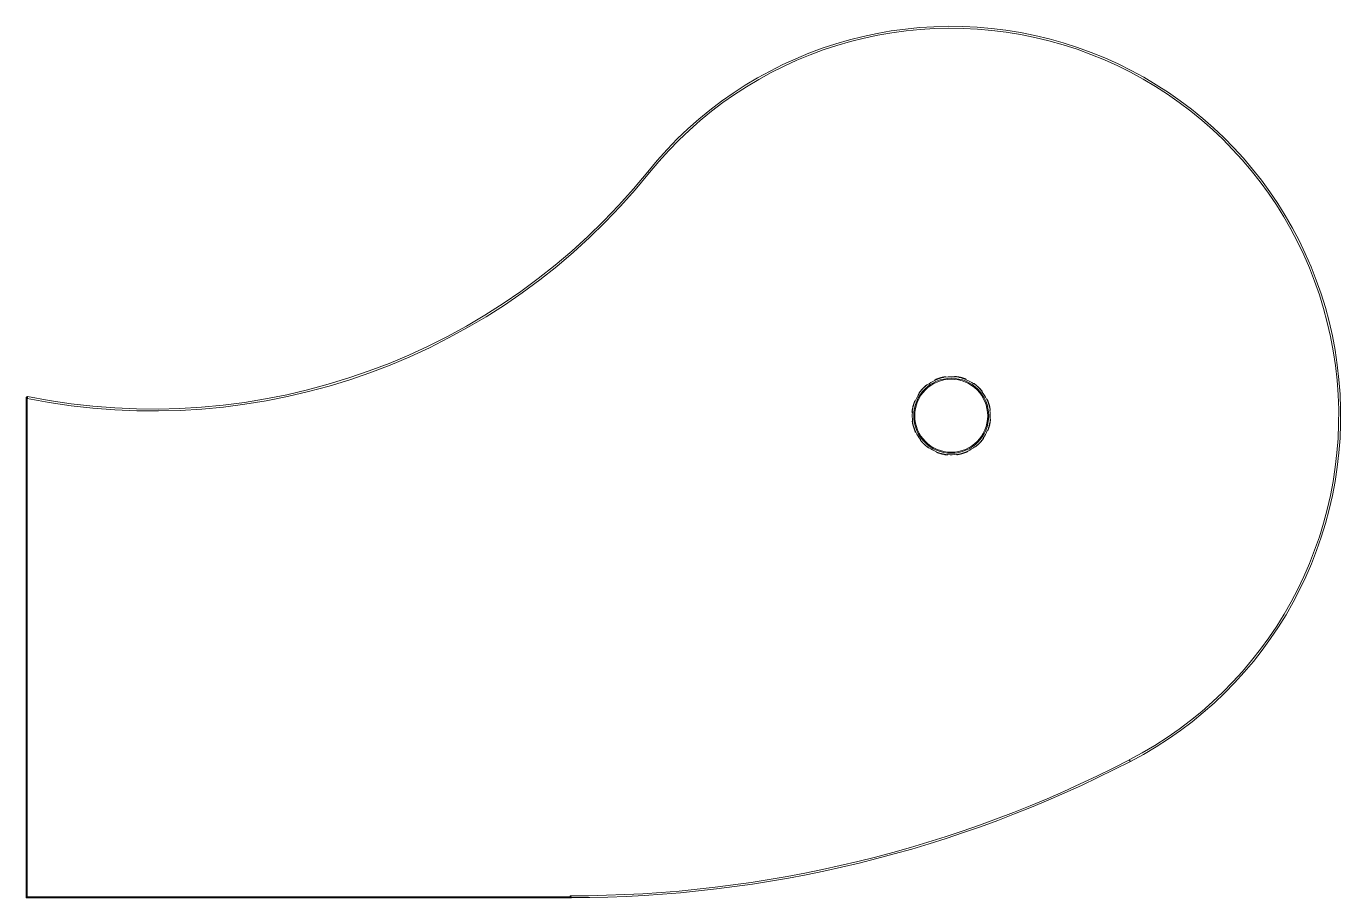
# Paper-space layout '_Dessous' of a CAD drawing. Header units: millimetres. Extents: x -713 to 637, y -447 to 448.
import ezdxf

# ---------------------------------------------------------------- set-up
doc = ezdxf.new("R2010")
doc.units = ezdxf.units.MM

psp = doc.layouts.new('_Dessous')

# ---------------------------------------------------------------- linework, layer by layer
at = {"color": 7, "linetype": 'Continuous', "lineweight": 15}
for p, q in [((-74.7, 298.5), (-72.9, 297.6)), ((-712, 65.5), (-713, 65.5)), ((-713, -447.3), (-713, 65.5)), ((-712, -447.3), (-712, 65.5)), ((421.2, -307.3), (419.9, -305.7)), ((-154.2, -446.3), (-154.4, -445.3)), ((-713, -446.3), (-154.2, -446.3)), ((-713, -447.3), (-153, -447.3)), ((-153, -447.3), (-154.2, -446.3)), ((-153.1, -447), (-153, -447.3))]:
    psp.add_line(p, q, dxfattribs=at)
for radius in [38.5, 37.5]:
    psp.add_circle((237, 47.8), radius, dxfattribs=at)
for centre, radius, start, end in [((237, 47.8), 400, 297.4059, 141.2021), ((237, 47.8), 398, 297.3487, 141.145), ((-583.4, 707.4), 654.7, 258.6696, 321.2369), ((-583.4, 707.4), 652.7, 258.6527, 321.2021), ((237, 47.8), 40, 115.1123, 127.8584), ((237, 47.8), 40, 85.1123, 97.8584), ((237, 47.8), 40, 55.1123, 67.8584), ((-712, 66.5), 1, 78.6527, 180), ((237, 47.8), 40, 145.1123, 157.8584), ((237, 47.8), 40, 25.1123, 37.8584), ((237, 47.8), 40, 175.1123, 187.8584), ((237, 47.8), 40, 355.1123, 7.8584), ((237, 47.8), 40, 205.1123, 217.8584), ((237, 47.8), 40, 325.1123, 337.8584), ((237, 47.8), 40, 235.1123, 247.8584), ((237, 47.8), 40, 295.1123, 307.8584), ((237, 47.8), 40, 265.1123, 277.8584), ((-153, 800.2), 1245.5, 269.9348, 297.3876), ((-153, 800.2), 1247.4, 270, 297.4059), ((-712, -446.3), 1, 180, 270)]:
    psp.add_arc(centre, radius, start, end, dxfattribs=at)
for points, knots in [([(221.1, 84.5), (221, 84.6), (220.9, 84.7), (220.7, 84.8), (220.7, 84.8), (220.5, 84.8), (220.4, 84.8), (220.3, 84.8), (220.2, 84.7), (220.1, 84.6), (220.1, 84.5), (220, 84.3), (220, 84.2), (220.1, 84.1)], [0, 0, 0, 0, 0.25, 0.25, 0.375, 0.375, 0.5, 0.5, 0.625, 0.625, 0.75, 0.75, 1, 1, 1, 1]), ([(222.1, 84.9), (222, 85.1), (221.9, 85.2), (221.8, 85.2), (221.7, 85.3), (221.5, 85.3), (221.4, 85.3), (221.3, 85.2), (221.2, 85.1), (221.1, 85), (221.1, 85), (221, 84.8), (221, 84.6), (221.1, 84.5)], [0, 0, 0, 0, 0.25, 0.25, 0.375, 0.375, 0.5, 0.5, 0.625, 0.625, 0.75, 0.75, 1, 1, 1, 1]), ([(223.1, 85.3), (223.1, 85.5), (223, 85.6), (222.8, 85.7), (222.7, 85.7), (222.6, 85.7), (222.5, 85.7), (222.3, 85.6), (222.2, 85.6), (222.1, 85.5), (222.1, 85.4), (222, 85.2), (222, 85.1), (222.1, 84.9)], [0, 0, 0, 0, 0.25, 0.25, 0.375, 0.375, 0.5, 0.5, 0.625, 0.625, 0.75, 0.75, 1, 1, 1, 1]), ([(224.1, 85.7), (224.1, 85.8), (224, 85.9), (223.8, 86), (223.8, 86.1), (223.6, 86.1), (223.5, 86.1), (223.4, 86), (223.3, 86), (223.2, 85.8), (223.1, 85.8), (223.1, 85.6), (223.1, 85.5), (223.1, 85.3)], [0, 0, 0, 0, 0.25, 0.25, 0.375, 0.375, 0.5, 0.5, 0.625, 0.625, 0.75, 0.75, 1, 1, 1, 1]), ([(225.2, 86), (225.1, 86.2), (225.1, 86.3), (224.9, 86.4), (224.8, 86.4), (224.6, 86.4), (224.6, 86.4), (224.4, 86.4), (224.3, 86.3), (224.2, 86.2), (224.2, 86.2), (224.1, 86), (224.1, 85.8), (224.1, 85.7)], [0, 0, 0, 0, 0.25, 0.25, 0.375, 0.375, 0.5, 0.5, 0.625, 0.625, 0.75, 0.75, 1, 1, 1, 1]), ([(226.2, 86.3), (226.2, 86.5), (226.1, 86.6), (225.9, 86.7), (225.9, 86.7), (225.7, 86.7), (225.6, 86.7), (225.5, 86.7), (225.4, 86.7), (225.3, 86.6), (225.2, 86.5), (225.1, 86.3), (225.1, 86.2), (225.2, 86)], [0, 0, 0, 0, 0.25, 0.25, 0.375, 0.375, 0.5, 0.5, 0.625, 0.625, 0.75, 0.75, 1, 1, 1, 1]), ([(227.3, 86.6), (227.2, 86.8), (227.2, 86.9), (227, 87), (226.9, 87), (226.8, 87), (226.7, 87), (226.5, 87), (226.5, 87), (226.3, 86.9), (226.3, 86.8), (226.2, 86.6), (226.2, 86.5), (226.2, 86.3)], [0, 0, 0, 0, 0.25, 0.25, 0.375, 0.375, 0.5, 0.5, 0.625, 0.625, 0.75, 0.75, 1, 1, 1, 1]), ([(228.3, 86.9), (228.3, 87), (228.2, 87.1), (228.1, 87.2), (228, 87.3), (227.9, 87.3), (227.8, 87.3), (227.6, 87.3), (227.5, 87.2), (227.4, 87.1), (227.4, 87.1), (227.3, 86.9), (227.3, 86.8), (227.3, 86.6)], [0, 0, 0, 0, 0.25, 0.25, 0.375, 0.375, 0.5, 0.5, 0.625, 0.625, 0.75, 0.75, 1, 1, 1, 1]), ([(229.4, 87.1), (229.4, 87.2), (229.3, 87.3), (229.2, 87.5), (229.1, 87.5), (228.9, 87.5), (228.9, 87.6), (228.7, 87.5), (228.6, 87.5), (228.5, 87.4), (228.4, 87.3), (228.3, 87.1), (228.3, 87), (228.3, 86.9)], [0, 0, 0, 0, 0.25, 0.25, 0.375, 0.375, 0.5, 0.5, 0.625, 0.625, 0.75, 0.75, 1, 1, 1, 1]), ([(230.5, 87.3), (230.5, 87.4), (230.4, 87.5), (230.2, 87.7), (230.2, 87.7), (230, 87.8), (229.9, 87.8), (229.8, 87.7), (229.7, 87.7), (229.6, 87.6), (229.5, 87.5), (229.4, 87.4), (229.4, 87.2), (229.4, 87.1)], [0, 0, 0, 0, 0.25, 0.25, 0.375, 0.375, 0.5, 0.5, 0.625, 0.625, 0.75, 0.75, 1, 1, 1, 1]), ([(231.6, 87.5), (231.6, 87.6), (231.5, 87.7), (231.3, 87.8), (231.3, 87.9), (231.1, 87.9), (231, 87.9), (230.9, 87.9), (230.8, 87.9), (230.7, 87.8), (230.6, 87.7), (230.5, 87.6), (230.5, 87.4), (230.5, 87.3)], [0, 0, 0, 0, 0.25, 0.25, 0.375, 0.375, 0.5, 0.5, 0.625, 0.625, 0.75, 0.75, 1, 1, 1, 1]), ([(241.5, 87.6), (241.6, 87.7), (241.5, 87.8), (241.4, 88), (241.4, 88.1), (241.2, 88.2), (241.1, 88.2), (241, 88.2), (240.9, 88.2), (240.7, 88.1), (240.7, 88.1), (240.5, 87.9), (240.5, 87.8), (240.5, 87.7)], [0, 0, 0, 0, 0.25, 0.25, 0.375, 0.375, 0.5, 0.5, 0.625, 0.625, 0.75, 0.75, 1, 1, 1, 1]), ([(242.6, 87.4), (242.6, 87.6), (242.6, 87.7), (242.5, 87.9), (242.5, 87.9), (242.3, 88), (242.2, 88.1), (242.1, 88.1), (242, 88.1), (241.8, 88), (241.8, 88), (241.6, 87.8), (241.6, 87.7), (241.5, 87.6)], [0, 0, 0, 0, 0.25, 0.25, 0.375, 0.375, 0.5, 0.5, 0.625, 0.625, 0.75, 0.75, 1, 1, 1, 1]), ([(243.7, 87.3), (243.7, 87.4), (243.7, 87.5), (243.6, 87.7), (243.5, 87.8), (243.4, 87.9), (243.3, 87.9), (243.2, 87.9), (243.1, 87.9), (242.9, 87.9), (242.9, 87.8), (242.7, 87.7), (242.7, 87.6), (242.6, 87.4)], [0, 0, 0, 0, 0.25, 0.25, 0.375, 0.375, 0.5, 0.5, 0.625, 0.625, 0.75, 0.75, 1, 1, 1, 1]), ([(244.8, 87.1), (244.8, 87.2), (244.8, 87.3), (244.7, 87.5), (244.6, 87.6), (244.5, 87.7), (244.4, 87.7), (244.3, 87.7), (244.2, 87.7), (244, 87.7), (244, 87.7), (243.8, 87.5), (243.7, 87.4), (243.7, 87.3)], [0, 0, 0, 0, 0.25, 0.25, 0.375, 0.375, 0.5, 0.5, 0.625, 0.625, 0.75, 0.75, 1, 1, 1, 1]), ([(245.9, 86.9), (245.9, 87), (245.9, 87.1), (245.8, 87.3), (245.7, 87.4), (245.6, 87.5), (245.5, 87.5), (245.4, 87.5), (245.3, 87.5), (245.1, 87.5), (245.1, 87.5), (244.9, 87.3), (244.8, 87.2), (244.8, 87.1)], [0, 0, 0, 0, 0.25, 0.25, 0.375, 0.375, 0.5, 0.5, 0.625, 0.625, 0.75, 0.75, 1, 1, 1, 1]), ([(246.9, 86.6), (247, 86.7), (246.9, 86.9), (246.8, 87), (246.8, 87.1), (246.7, 87.2), (246.6, 87.2), (246.4, 87.3), (246.4, 87.3), (246.2, 87.3), (246.1, 87.2), (246, 87.1), (245.9, 87), (245.9, 86.9)], [0, 0, 0, 0, 0.25, 0.25, 0.375, 0.375, 0.5, 0.5, 0.625, 0.625, 0.75, 0.75, 1, 1, 1, 1]), ([(248, 86.3), (248, 86.4), (248, 86.6), (247.9, 86.8), (247.9, 86.8), (247.8, 86.9), (247.7, 87), (247.5, 87), (247.4, 87), (247.3, 87), (247.2, 87), (247, 86.8), (247, 86.7), (246.9, 86.6)], [0, 0, 0, 0, 0.25, 0.25, 0.375, 0.375, 0.5, 0.5, 0.625, 0.625, 0.75, 0.75, 1, 1, 1, 1]), ([(249, 86), (249.1, 86.1), (249.1, 86.3), (249, 86.5), (248.9, 86.5), (248.8, 86.6), (248.7, 86.7), (248.6, 86.7), (248.5, 86.7), (248.3, 86.7), (248.3, 86.7), (248.1, 86.6), (248, 86.4), (248, 86.3)], [0, 0, 0, 0, 0.25, 0.25, 0.375, 0.375, 0.5, 0.5, 0.625, 0.625, 0.75, 0.75, 1, 1, 1, 1]), ([(250.1, 85.7), (250.1, 85.8), (250.1, 85.9), (250, 86.1), (250, 86.2), (249.9, 86.3), (249.8, 86.3), (249.6, 86.4), (249.6, 86.4), (249.4, 86.4), (249.3, 86.3), (249.2, 86.2), (249.1, 86.1), (249, 86)], [0, 0, 0, 0, 0.25, 0.25, 0.375, 0.375, 0.5, 0.5, 0.625, 0.625, 0.75, 0.75, 1, 1, 1, 1]), ([(251.1, 85.3), (251.1, 85.4), (251.2, 85.5), (251.1, 85.7), (251, 85.8), (250.9, 85.9), (250.9, 86), (250.7, 86), (250.6, 86), (250.5, 86), (250.4, 86), (250.2, 85.9), (250.1, 85.8), (250.1, 85.7)], [0, 0, 0, 0, 0.25, 0.25, 0.375, 0.375, 0.5, 0.5, 0.625, 0.625, 0.75, 0.75, 1, 1, 1, 1]), ([(252.1, 84.9), (252.2, 85), (252.2, 85.1), (252.1, 85.3), (252.1, 85.4), (252, 85.5), (251.9, 85.6), (251.7, 85.6), (251.7, 85.6), (251.5, 85.6), (251.4, 85.6), (251.2, 85.5), (251.2, 85.4), (251.1, 85.3)], [0, 0, 0, 0, 0.25, 0.25, 0.375, 0.375, 0.5, 0.5, 0.625, 0.625, 0.75, 0.75, 1, 1, 1, 1]), ([(204.9, 71.6), (204.8, 71.7), (204.6, 71.7), (204.4, 71.7), (204.4, 71.7), (204.2, 71.6), (204.2, 71.6), (204.1, 71.4), (204, 71.3), (204, 71.2), (204, 71.1), (204.1, 70.9), (204.1, 70.8), (204.2, 70.7)], [0, 0, 0, 0, 0.25, 0.25, 0.375, 0.375, 0.5, 0.5, 0.625, 0.625, 0.75, 0.75, 1, 1, 1, 1]), ([(205.5, 72.5), (205.4, 72.6), (205.3, 72.6), (205.1, 72.6), (205, 72.6), (204.9, 72.5), (204.8, 72.4), (204.7, 72.3), (204.7, 72.2), (204.7, 72.1), (204.7, 72), (204.7, 71.8), (204.8, 71.7), (204.9, 71.6)], [0, 0, 0, 0, 0.25, 0.25, 0.375, 0.375, 0.5, 0.5, 0.625, 0.625, 0.75, 0.75, 1, 1, 1, 1]), ([(206.2, 73.3), (206.1, 73.4), (206, 73.5), (205.8, 73.5), (205.7, 73.4), (205.6, 73.4), (205.5, 73.3), (205.4, 73.2), (205.4, 73.1), (205.3, 73), (205.3, 72.9), (205.4, 72.7), (205.4, 72.6), (205.5, 72.5)], [0, 0, 0, 0, 0.25, 0.25, 0.375, 0.375, 0.5, 0.5, 0.625, 0.625, 0.75, 0.75, 1, 1, 1, 1]), ([(206.9, 74.2), (206.8, 74.3), (206.7, 74.3), (206.5, 74.3), (206.4, 74.3), (206.3, 74.2), (206.2, 74.2), (206.1, 74), (206.1, 74), (206, 73.8), (206, 73.7), (206.1, 73.5), (206.1, 73.4), (206.2, 73.3)], [0, 0, 0, 0, 0.25, 0.25, 0.375, 0.375, 0.5, 0.5, 0.625, 0.625, 0.75, 0.75, 1, 1, 1, 1]), ([(207.7, 75), (207.6, 75.1), (207.4, 75.1), (207.2, 75.1), (207.2, 75.1), (207, 75.1), (206.9, 75), (206.8, 74.9), (206.8, 74.8), (206.8, 74.7), (206.7, 74.6), (206.8, 74.4), (206.8, 74.3), (206.9, 74.2)], [0, 0, 0, 0, 0.25, 0.25, 0.375, 0.375, 0.5, 0.5, 0.625, 0.625, 0.75, 0.75, 1, 1, 1, 1]), ([(208.4, 75.8), (208.3, 75.9), (208.2, 75.9), (208, 75.9), (207.9, 75.9), (207.8, 75.9), (207.7, 75.8), (207.6, 75.7), (207.5, 75.6), (207.5, 75.5), (207.5, 75.4), (207.5, 75.2), (207.6, 75.1), (207.7, 75)], [0, 0, 0, 0, 0.25, 0.25, 0.375, 0.375, 0.5, 0.5, 0.625, 0.625, 0.75, 0.75, 1, 1, 1, 1]), ([(209.2, 76.6), (209.1, 76.6), (209, 76.7), (208.8, 76.7), (208.7, 76.7), (208.6, 76.7), (208.5, 76.6), (208.4, 76.5), (208.3, 76.4), (208.3, 76.3), (208.3, 76.2), (208.3, 76), (208.3, 75.9), (208.4, 75.8)], [0, 0, 0, 0, 0.25, 0.25, 0.375, 0.375, 0.5, 0.5, 0.625, 0.625, 0.75, 0.75, 1, 1, 1, 1]), ([(210, 77.3), (209.9, 77.4), (209.8, 77.5), (209.6, 77.5), (209.5, 77.5), (209.4, 77.4), (209.3, 77.4), (209.2, 77.3), (209.1, 77.2), (209.1, 77.1), (209, 77), (209, 76.8), (209.1, 76.6), (209.2, 76.6)], [0, 0, 0, 0, 0.25, 0.25, 0.375, 0.375, 0.5, 0.5, 0.625, 0.625, 0.75, 0.75, 1, 1, 1, 1]), ([(210.8, 78), (210.7, 78.1), (210.6, 78.2), (210.4, 78.2), (210.3, 78.2), (210.2, 78.2), (210.1, 78.1), (210, 78), (209.9, 78), (209.9, 77.8), (209.8, 77.7), (209.9, 77.5), (209.9, 77.4), (210, 77.3)], [0, 0, 0, 0, 0.25, 0.25, 0.375, 0.375, 0.5, 0.5, 0.625, 0.625, 0.75, 0.75, 1, 1, 1, 1]), ([(211.6, 78.7), (211.6, 78.8), (211.4, 78.9), (211.2, 78.9), (211.2, 78.9), (211, 78.9), (210.9, 78.9), (210.8, 78.8), (210.8, 78.7), (210.7, 78.5), (210.7, 78.5), (210.7, 78.3), (210.7, 78.1), (210.8, 78)], [0, 0, 0, 0, 0.25, 0.25, 0.375, 0.375, 0.5, 0.5, 0.625, 0.625, 0.75, 0.75, 1, 1, 1, 1]), ([(212.5, 79.4), (212.4, 79.5), (212.3, 79.6), (212.1, 79.6), (212, 79.6), (211.9, 79.6), (211.8, 79.6), (211.7, 79.5), (211.6, 79.4), (211.5, 79.3), (211.5, 79.2), (211.5, 79), (211.6, 78.8), (211.6, 78.7)], [0, 0, 0, 0, 0.25, 0.25, 0.375, 0.375, 0.5, 0.5, 0.625, 0.625, 0.75, 0.75, 1, 1, 1, 1]), ([(260.8, 80), (260.9, 80.1), (260.9, 80.2), (260.9, 80.5), (260.9, 80.5), (260.8, 80.7), (260.8, 80.7), (260.6, 80.8), (260.5, 80.9), (260.4, 80.9), (260.3, 80.9), (260.1, 80.8), (260, 80.8), (259.9, 80.7)], [0, 0, 0, 0, 0.25, 0.25, 0.375, 0.375, 0.5, 0.5, 0.625, 0.625, 0.75, 0.75, 1, 1, 1, 1]), ([(261.7, 79.4), (261.8, 79.5), (261.8, 79.6), (261.8, 79.8), (261.8, 79.9), (261.7, 80), (261.7, 80.1), (261.5, 80.2), (261.4, 80.2), (261.3, 80.2), (261.2, 80.2), (261, 80.2), (260.9, 80.1), (260.8, 80)], [0, 0, 0, 0, 0.25, 0.25, 0.375, 0.375, 0.5, 0.5, 0.625, 0.625, 0.75, 0.75, 1, 1, 1, 1]), ([(262.5, 78.7), (262.6, 78.8), (262.7, 78.9), (262.7, 79.1), (262.6, 79.2), (262.6, 79.3), (262.5, 79.4), (262.4, 79.5), (262.3, 79.5), (262.2, 79.6), (262.1, 79.6), (261.9, 79.5), (261.8, 79.5), (261.7, 79.4)], [0, 0, 0, 0, 0.25, 0.25, 0.375, 0.375, 0.5, 0.5, 0.625, 0.625, 0.75, 0.75, 1, 1, 1, 1]), ([(263.4, 78), (263.5, 78.1), (263.5, 78.2), (263.5, 78.4), (263.5, 78.5), (263.4, 78.6), (263.4, 78.7), (263.3, 78.8), (263.2, 78.8), (263, 78.9), (262.9, 78.9), (262.7, 78.8), (262.6, 78.8), (262.5, 78.7)], [0, 0, 0, 0, 0.25, 0.25, 0.375, 0.375, 0.5, 0.5, 0.625, 0.625, 0.75, 0.75, 1, 1, 1, 1]), ([(264.2, 77.2), (264.3, 77.3), (264.3, 77.4), (264.3, 77.7), (264.3, 77.7), (264.3, 77.9), (264.2, 77.9), (264.1, 78.1), (264, 78.1), (263.9, 78.1), (263.8, 78.1), (263.6, 78.1), (263.5, 78.1), (263.4, 78)], [0, 0, 0, 0, 0.25, 0.25, 0.375, 0.375, 0.5, 0.5, 0.625, 0.625, 0.75, 0.75, 1, 1, 1, 1]), ([(265, 76.5), (265.1, 76.6), (265.1, 76.7), (265.1, 76.9), (265.1, 77), (265.1, 77.1), (265, 77.2), (264.9, 77.3), (264.8, 77.3), (264.7, 77.4), (264.6, 77.4), (264.4, 77.4), (264.3, 77.3), (264.2, 77.2)], [0, 0, 0, 0, 0.25, 0.25, 0.375, 0.375, 0.5, 0.5, 0.625, 0.625, 0.75, 0.75, 1, 1, 1, 1]), ([(265.8, 75.7), (265.8, 75.8), (265.9, 75.9), (265.9, 76.1), (265.9, 76.2), (265.9, 76.3), (265.8, 76.4), (265.7, 76.5), (265.6, 76.6), (265.5, 76.6), (265.4, 76.6), (265.2, 76.6), (265.1, 76.6), (265, 76.5)], [0, 0, 0, 0, 0.25, 0.25, 0.375, 0.375, 0.5, 0.5, 0.625, 0.625, 0.75, 0.75, 1, 1, 1, 1]), ([(266.5, 74.9), (266.6, 75), (266.7, 75.1), (266.7, 75.3), (266.7, 75.4), (266.6, 75.5), (266.6, 75.6), (266.5, 75.7), (266.4, 75.8), (266.3, 75.8), (266.2, 75.8), (266, 75.8), (265.9, 75.8), (265.8, 75.7)], [0, 0, 0, 0, 0.25, 0.25, 0.375, 0.375, 0.5, 0.5, 0.625, 0.625, 0.75, 0.75, 1, 1, 1, 1]), ([(267.2, 74.1), (267.3, 74.2), (267.4, 74.3), (267.4, 74.5), (267.4, 74.6), (267.4, 74.7), (267.3, 74.8), (267.2, 74.9), (267.2, 75), (267, 75), (266.9, 75), (266.7, 75), (266.6, 75), (266.5, 74.9)], [0, 0, 0, 0, 0.25, 0.25, 0.375, 0.375, 0.5, 0.5, 0.625, 0.625, 0.75, 0.75, 1, 1, 1, 1]), ([(267.9, 73.2), (268, 73.3), (268.1, 73.4), (268.1, 73.7), (268.1, 73.7), (268.1, 73.9), (268.1, 74), (268, 74.1), (267.9, 74.1), (267.7, 74.2), (267.7, 74.2), (267.5, 74.2), (267.3, 74.2), (267.2, 74.1)], [0, 0, 0, 0, 0.25, 0.25, 0.375, 0.375, 0.5, 0.5, 0.625, 0.625, 0.75, 0.75, 1, 1, 1, 1]), ([(268.6, 72.4), (268.7, 72.5), (268.8, 72.6), (268.8, 72.8), (268.8, 72.9), (268.8, 73), (268.8, 73.1), (268.7, 73.2), (268.6, 73.3), (268.5, 73.3), (268.4, 73.4), (268.2, 73.4), (268, 73.3), (267.9, 73.2)], [0, 0, 0, 0, 0.25, 0.25, 0.375, 0.375, 0.5, 0.5, 0.625, 0.625, 0.75, 0.75, 1, 1, 1, 1]), ([(-713, 65.5), (-713, 65.8), (-713, 66), (-713, 66.3), (-713, 66.4), (-713, 66.5), (-713, 66.5), (-713, 66.5)], [0, 0, 0, 0, 0.5, 0.5, 0.75, 0.75, 1, 1, 1, 1]), ([(-711.8, 67.5), (-711.8, 67.5), (-711.8, 67.5), (-711.8, 67.4), (-711.8, 67.4), (-711.8, 67.3), (-711.8, 67.2), (-711.9, 67.1), (-711.9, 67), (-711.9, 66.8), (-711.9, 66.7), (-711.9, 66.5), (-711.9, 66.4), (-712, 66.1), (-712, 65.8), (-712, 65.5)], [0, 0, 0, 0, 0.125, 0.125, 0.25, 0.25, 0.375, 0.375, 0.5, 0.5, 0.625, 0.625, 0.75, 0.75, 1, 1, 1, 1]), ([(197.6, 54.5), (197.5, 54.5), (197.3, 54.5), (197.2, 54.4), (197.1, 54.3), (197, 54.2), (197, 54.1), (197, 54), (197, 53.9), (197, 53.7), (197.1, 53.7), (197.2, 53.5), (197.3, 53.4), (197.4, 53.4)], [0, 0, 0, 0, 0.25, 0.25, 0.375, 0.375, 0.5, 0.5, 0.625, 0.625, 0.75, 0.75, 1, 1, 1, 1]), ([(197.8, 55.6), (197.7, 55.6), (197.5, 55.6), (197.4, 55.5), (197.3, 55.4), (197.2, 55.3), (197.2, 55.2), (197.1, 55.1), (197.2, 55), (197.2, 54.8), (197.2, 54.8), (197.4, 54.6), (197.5, 54.5), (197.6, 54.5)], [0, 0, 0, 0, 0.25, 0.25, 0.375, 0.375, 0.5, 0.5, 0.625, 0.625, 0.75, 0.75, 1, 1, 1, 1]), ([(198, 56.7), (197.9, 56.7), (197.8, 56.7), (197.6, 56.6), (197.5, 56.5), (197.4, 56.4), (197.4, 56.3), (197.4, 56.2), (197.4, 56.1), (197.4, 55.9), (197.4, 55.8), (197.6, 55.7), (197.7, 55.6), (197.8, 55.6)], [0, 0, 0, 0, 0.25, 0.25, 0.375, 0.375, 0.5, 0.5, 0.625, 0.625, 0.75, 0.75, 1, 1, 1, 1]), ([(198.3, 57.7), (198.2, 57.8), (198, 57.7), (197.8, 57.6), (197.8, 57.6), (197.7, 57.5), (197.6, 57.4), (197.6, 57.2), (197.6, 57.2), (197.6, 57), (197.7, 56.9), (197.8, 56.8), (197.9, 56.7), (198, 56.7)], [0, 0, 0, 0, 0.25, 0.25, 0.375, 0.375, 0.5, 0.5, 0.625, 0.625, 0.75, 0.75, 1, 1, 1, 1]), ([(198.6, 58.8), (198.4, 58.8), (198.3, 58.8), (198.1, 58.7), (198.1, 58.7), (198, 58.5), (197.9, 58.5), (197.9, 58.3), (197.9, 58.2), (197.9, 58.1), (197.9, 58), (198.1, 57.8), (198.2, 57.8), (198.3, 57.7)], [0, 0, 0, 0, 0.25, 0.25, 0.375, 0.375, 0.5, 0.5, 0.625, 0.625, 0.75, 0.75, 1, 1, 1, 1]), ([(198.9, 59.8), (198.8, 59.9), (198.6, 59.9), (198.4, 59.8), (198.4, 59.7), (198.3, 59.6), (198.2, 59.5), (198.2, 59.4), (198.2, 59.3), (198.2, 59.1), (198.2, 59.1), (198.3, 58.9), (198.4, 58.8), (198.6, 58.8)], [0, 0, 0, 0, 0.25, 0.25, 0.375, 0.375, 0.5, 0.5, 0.625, 0.625, 0.75, 0.75, 1, 1, 1, 1]), ([(199.2, 60.9), (199.1, 60.9), (199, 60.9), (198.8, 60.8), (198.7, 60.8), (198.6, 60.7), (198.6, 60.6), (198.5, 60.4), (198.5, 60.4), (198.5, 60.2), (198.5, 60.1), (198.7, 59.9), (198.8, 59.9), (198.9, 59.8)], [0, 0, 0, 0, 0.25, 0.25, 0.375, 0.375, 0.5, 0.5, 0.625, 0.625, 0.75, 0.75, 1, 1, 1, 1]), ([(199.6, 61.9), (199.5, 61.9), (199.3, 61.9), (199.1, 61.9), (199.1, 61.8), (199, 61.7), (198.9, 61.6), (198.9, 61.5), (198.9, 61.4), (198.9, 61.3), (198.9, 61.2), (199, 61), (199.1, 60.9), (199.2, 60.9)], [0, 0, 0, 0, 0.25, 0.25, 0.375, 0.375, 0.5, 0.5, 0.625, 0.625, 0.75, 0.75, 1, 1, 1, 1]), ([(200, 62.9), (199.9, 63), (199.7, 63), (199.5, 62.9), (199.5, 62.9), (199.4, 62.8), (199.3, 62.7), (199.3, 62.5), (199.2, 62.4), (199.3, 62.3), (199.3, 62.2), (199.4, 62), (199.5, 61.9), (199.6, 61.9)], [0, 0, 0, 0, 0.25, 0.25, 0.375, 0.375, 0.5, 0.5, 0.625, 0.625, 0.75, 0.75, 1, 1, 1, 1]), ([(273.7, 63.8), (273.8, 63.9), (273.9, 64), (274, 64.2), (274, 64.2), (274, 64.4), (274, 64.5), (274, 64.6), (273.9, 64.7), (273.8, 64.8), (273.7, 64.8), (273.5, 64.9), (273.4, 64.9), (273.3, 64.8)], [0, 0, 0, 0, 0.25, 0.25, 0.375, 0.375, 0.5, 0.5, 0.625, 0.625, 0.75, 0.75, 1, 1, 1, 1]), ([(274.1, 62.8), (274.3, 62.9), (274.4, 62.9), (274.5, 63.1), (274.5, 63.2), (274.5, 63.4), (274.5, 63.5), (274.4, 63.6), (274.4, 63.7), (274.2, 63.8), (274.2, 63.8), (274, 63.9), (273.8, 63.9), (273.7, 63.8)], [0, 0, 0, 0, 0.25, 0.25, 0.375, 0.375, 0.5, 0.5, 0.625, 0.625, 0.75, 0.75, 1, 1, 1, 1]), ([(274.5, 61.8), (274.7, 61.8), (274.8, 61.9), (274.9, 62.1), (274.9, 62.2), (274.9, 62.3), (274.9, 62.4), (274.8, 62.6), (274.8, 62.6), (274.7, 62.8), (274.6, 62.8), (274.4, 62.9), (274.3, 62.9), (274.1, 62.8)], [0, 0, 0, 0, 0.25, 0.25, 0.375, 0.375, 0.5, 0.5, 0.625, 0.625, 0.75, 0.75, 1, 1, 1, 1]), ([(274.9, 60.8), (275, 60.8), (275.1, 60.9), (275.2, 61.1), (275.3, 61.1), (275.3, 61.3), (275.3, 61.4), (275.2, 61.5), (275.2, 61.6), (275.1, 61.7), (275, 61.8), (274.8, 61.8), (274.7, 61.8), (274.5, 61.8)], [0, 0, 0, 0, 0.25, 0.25, 0.375, 0.375, 0.5, 0.5, 0.625, 0.625, 0.75, 0.75, 1, 1, 1, 1]), ([(275.2, 59.7), (275.4, 59.8), (275.5, 59.8), (275.6, 60), (275.6, 60.1), (275.6, 60.2), (275.6, 60.3), (275.6, 60.5), (275.5, 60.6), (275.4, 60.7), (275.4, 60.7), (275.2, 60.8), (275, 60.8), (274.9, 60.8)], [0, 0, 0, 0, 0.25, 0.25, 0.375, 0.375, 0.5, 0.5, 0.625, 0.625, 0.75, 0.75, 1, 1, 1, 1]), ([(275.6, 58.7), (275.7, 58.7), (275.8, 58.8), (275.9, 59), (275.9, 59), (276, 59.2), (276, 59.3), (275.9, 59.4), (275.9, 59.5), (275.8, 59.6), (275.7, 59.7), (275.5, 59.7), (275.4, 59.8), (275.2, 59.7)], [0, 0, 0, 0, 0.25, 0.25, 0.375, 0.375, 0.5, 0.5, 0.625, 0.625, 0.75, 0.75, 1, 1, 1, 1]), ([(275.8, 57.6), (276, 57.6), (276.1, 57.7), (276.2, 57.9), (276.2, 58), (276.3, 58.1), (276.3, 58.2), (276.2, 58.4), (276.2, 58.4), (276.1, 58.6), (276, 58.6), (275.8, 58.7), (275.7, 58.7), (275.6, 58.7)], [0, 0, 0, 0, 0.25, 0.25, 0.375, 0.375, 0.5, 0.5, 0.625, 0.625, 0.75, 0.75, 1, 1, 1, 1]), ([(276.1, 56.5), (276.2, 56.6), (276.3, 56.6), (276.5, 56.8), (276.5, 56.9), (276.5, 57), (276.5, 57.1), (276.5, 57.3), (276.4, 57.4), (276.3, 57.5), (276.3, 57.5), (276.1, 57.6), (276, 57.6), (275.8, 57.6)], [0, 0, 0, 0, 0.25, 0.25, 0.375, 0.375, 0.5, 0.5, 0.625, 0.625, 0.75, 0.75, 1, 1, 1, 1]), ([(276.3, 55.5), (276.4, 55.5), (276.6, 55.6), (276.7, 55.7), (276.7, 55.8), (276.8, 56), (276.8, 56), (276.7, 56.2), (276.7, 56.3), (276.6, 56.4), (276.5, 56.5), (276.4, 56.6), (276.2, 56.6), (276.1, 56.5)], [0, 0, 0, 0, 0.25, 0.25, 0.375, 0.375, 0.5, 0.5, 0.625, 0.625, 0.75, 0.75, 1, 1, 1, 1]), ([(276.5, 54.4), (276.6, 54.4), (276.8, 54.5), (276.9, 54.6), (276.9, 54.7), (277, 54.9), (277, 54.9), (276.9, 55.1), (276.9, 55.2), (276.8, 55.3), (276.8, 55.4), (276.6, 55.5), (276.4, 55.5), (276.3, 55.5)], [0, 0, 0, 0, 0.25, 0.25, 0.375, 0.375, 0.5, 0.5, 0.625, 0.625, 0.75, 0.75, 1, 1, 1, 1]), ([(276.7, 53.3), (276.8, 53.3), (276.9, 53.4), (277.1, 53.6), (277.1, 53.6), (277.1, 53.8), (277.1, 53.9), (277.1, 54), (277.1, 54.1), (277, 54.2), (276.9, 54.3), (276.8, 54.4), (276.6, 54.4), (276.5, 54.4)], [0, 0, 0, 0, 0.25, 0.25, 0.375, 0.375, 0.5, 0.5, 0.625, 0.625, 0.75, 0.75, 1, 1, 1, 1]), ([(197.3, 52.3), (197.2, 52.4), (197, 52.3), (196.9, 52.2), (196.8, 52.1), (196.7, 52), (196.7, 51.9), (196.7, 51.8), (196.7, 51.7), (196.8, 51.5), (196.8, 51.5), (196.9, 51.3), (197.1, 51.3), (197.2, 51.2)], [0, 0, 0, 0, 0.25, 0.25, 0.375, 0.375, 0.5, 0.5, 0.625, 0.625, 0.75, 0.75, 1, 1, 1, 1]), ([(197.4, 53.4), (197.3, 53.4), (197.2, 53.4), (197, 53.3), (197, 53.2), (196.9, 53.1), (196.8, 53), (196.8, 52.9), (196.8, 52.8), (196.9, 52.6), (196.9, 52.6), (197.1, 52.4), (197.2, 52.4), (197.3, 52.3)], [0, 0, 0, 0, 0.25, 0.25, 0.375, 0.375, 0.5, 0.5, 0.625, 0.625, 0.75, 0.75, 1, 1, 1, 1]), ([(197.4, 42.4), (197.3, 42.4), (197.2, 42.3), (197, 42.1), (197, 42.1), (197, 41.9), (196.9, 41.8), (197, 41.7), (197, 41.6), (197.1, 41.5), (197.1, 41.4), (197.3, 41.3), (197.5, 41.3), (197.6, 41.3)], [0, 0, 0, 0, 0.25, 0.25, 0.375, 0.375, 0.5, 0.5, 0.625, 0.625, 0.75, 0.75, 1, 1, 1, 1]), ([(197.6, 41.3), (197.5, 41.3), (197.3, 41.2), (197.2, 41), (197.2, 41), (197.1, 40.8), (197.1, 40.7), (197.2, 40.6), (197.2, 40.5), (197.3, 40.4), (197.3, 40.3), (197.5, 40.2), (197.7, 40.2), (197.8, 40.2)], [0, 0, 0, 0, 0.25, 0.25, 0.375, 0.375, 0.5, 0.5, 0.625, 0.625, 0.75, 0.75, 1, 1, 1, 1]), ([(276.3, 40.1), (276.4, 40.1), (276.6, 40.1), (276.7, 40.2), (276.8, 40.3), (276.9, 40.4), (276.9, 40.5), (276.9, 40.6), (276.9, 40.7), (276.9, 40.9), (276.9, 40.9), (276.7, 41.1), (276.6, 41.2), (276.5, 41.2)], [0, 0, 0, 0, 0.25, 0.25, 0.375, 0.375, 0.5, 0.5, 0.625, 0.625, 0.75, 0.75, 1, 1, 1, 1]), ([(276.5, 41.2), (276.6, 41.2), (276.7, 41.2), (276.9, 41.3), (277, 41.3), (277.1, 41.5), (277.1, 41.5), (277.1, 41.7), (277.1, 41.8), (277.1, 41.9), (277, 42), (276.9, 42.2), (276.8, 42.2), (276.7, 42.3)], [0, 0, 0, 0, 0.25, 0.25, 0.375, 0.375, 0.5, 0.5, 0.625, 0.625, 0.75, 0.75, 1, 1, 1, 1]), ([(276.7, 42.3), (276.8, 42.2), (276.9, 42.3), (277.1, 42.4), (277.1, 42.4), (277.2, 42.6), (277.3, 42.6), (277.3, 42.8), (277.3, 42.9), (277.2, 43), (277.2, 43.1), (277, 43.3), (276.9, 43.3), (276.8, 43.3)], [0, 0, 0, 0, 0.25, 0.25, 0.375, 0.375, 0.5, 0.5, 0.625, 0.625, 0.75, 0.75, 1, 1, 1, 1]), ([(276.8, 43.3), (276.9, 43.3), (277.1, 43.4), (277.2, 43.5), (277.3, 43.5), (277.4, 43.7), (277.4, 43.8), (277.4, 43.9), (277.4, 44), (277.3, 44.1), (277.3, 44.2), (277.2, 44.4), (277, 44.4), (276.9, 44.4)], [0, 0, 0, 0, 0.25, 0.25, 0.375, 0.375, 0.5, 0.5, 0.625, 0.625, 0.75, 0.75, 1, 1, 1, 1]), ([(197.8, 40.2), (197.7, 40.2), (197.5, 40.1), (197.4, 40), (197.4, 39.9), (197.3, 39.7), (197.3, 39.6), (197.4, 39.5), (197.4, 39.4), (197.5, 39.3), (197.6, 39.2), (197.7, 39.1), (197.9, 39.1), (198, 39.1)], [0, 0, 0, 0, 0.25, 0.25, 0.375, 0.375, 0.5, 0.5, 0.625, 0.625, 0.75, 0.75, 1, 1, 1, 1]), ([(198, 39.1), (197.9, 39.1), (197.8, 39), (197.6, 38.9), (197.6, 38.8), (197.6, 38.6), (197.6, 38.6), (197.6, 38.4), (197.7, 38.3), (197.8, 38.2), (197.8, 38.2), (198, 38.1), (198.1, 38), (198.3, 38.1)], [0, 0, 0, 0, 0.25, 0.25, 0.375, 0.375, 0.5, 0.5, 0.625, 0.625, 0.75, 0.75, 1, 1, 1, 1]), ([(198.3, 38.1), (198.1, 38), (198, 38), (197.9, 37.8), (197.9, 37.7), (197.8, 37.6), (197.8, 37.5), (197.9, 37.3), (197.9, 37.2), (198, 37.1), (198.1, 37.1), (198.3, 37), (198.4, 37), (198.5, 37)], [0, 0, 0, 0, 0.25, 0.25, 0.375, 0.375, 0.5, 0.5, 0.625, 0.625, 0.75, 0.75, 1, 1, 1, 1]), ([(198.5, 37), (198.4, 37), (198.3, 36.9), (198.2, 36.7), (198.2, 36.7), (198.1, 36.5), (198.1, 36.4), (198.2, 36.3), (198.2, 36.2), (198.3, 36.1), (198.4, 36), (198.6, 35.9), (198.7, 35.9), (198.9, 36)], [0, 0, 0, 0, 0.25, 0.25, 0.375, 0.375, 0.5, 0.5, 0.625, 0.625, 0.75, 0.75, 1, 1, 1, 1]), ([(198.9, 36), (198.7, 35.9), (198.6, 35.8), (198.5, 35.7), (198.5, 35.6), (198.5, 35.4), (198.5, 35.4), (198.5, 35.2), (198.6, 35.1), (198.7, 35), (198.7, 35), (198.9, 34.9), (199.1, 34.9), (199.2, 34.9)], [0, 0, 0, 0, 0.25, 0.25, 0.375, 0.375, 0.5, 0.5, 0.625, 0.625, 0.75, 0.75, 1, 1, 1, 1]), ([(199.2, 34.9), (199.1, 34.9), (199, 34.8), (198.9, 34.6), (198.8, 34.5), (198.8, 34.4), (198.8, 34.3), (198.9, 34.1), (198.9, 34.1), (199, 34), (199.1, 33.9), (199.3, 33.8), (199.4, 33.9), (199.6, 33.9)], [0, 0, 0, 0, 0.25, 0.25, 0.375, 0.375, 0.5, 0.5, 0.625, 0.625, 0.75, 0.75, 1, 1, 1, 1]), ([(199.6, 33.9), (199.4, 33.8), (199.3, 33.8), (199.2, 33.6), (199.2, 33.5), (199.2, 33.3), (199.2, 33.3), (199.3, 33.1), (199.3, 33), (199.4, 32.9), (199.5, 32.9), (199.7, 32.8), (199.8, 32.8), (200, 32.9)], [0, 0, 0, 0, 0.25, 0.25, 0.375, 0.375, 0.5, 0.5, 0.625, 0.625, 0.75, 0.75, 1, 1, 1, 1]), ([(200, 32.9), (199.8, 32.8), (199.7, 32.7), (199.6, 32.5), (199.6, 32.5), (199.6, 32.3), (199.6, 32.2), (199.7, 32.1), (199.7, 32), (199.9, 31.9), (199.9, 31.9), (200.1, 31.8), (200.3, 31.8), (200.4, 31.9)], [0, 0, 0, 0, 0.25, 0.25, 0.375, 0.375, 0.5, 0.5, 0.625, 0.625, 0.75, 0.75, 1, 1, 1, 1]), ([(200.4, 31.9), (200.3, 31.8), (200.2, 31.7), (200.1, 31.5), (200.1, 31.5), (200.1, 31.3), (200.1, 31.2), (200.1, 31.1), (200.2, 31), (200.3, 30.9), (200.4, 30.9), (200.6, 30.8), (200.7, 30.8), (200.8, 30.9)], [0, 0, 0, 0, 0.25, 0.25, 0.375, 0.375, 0.5, 0.5, 0.625, 0.625, 0.75, 0.75, 1, 1, 1, 1]), ([(274.1, 32.8), (274.2, 32.7), (274.4, 32.7), (274.6, 32.8), (274.6, 32.8), (274.7, 32.9), (274.8, 33), (274.8, 33.2), (274.9, 33.2), (274.8, 33.4), (274.8, 33.5), (274.7, 33.7), (274.6, 33.7), (274.5, 33.8)], [0, 0, 0, 0, 0.25, 0.25, 0.375, 0.375, 0.5, 0.5, 0.625, 0.625, 0.75, 0.75, 1, 1, 1, 1]), ([(274.5, 33.8), (274.6, 33.7), (274.8, 33.7), (275, 33.8), (275, 33.9), (275.1, 34), (275.2, 34), (275.2, 34.2), (275.2, 34.3), (275.2, 34.4), (275.2, 34.5), (275.1, 34.7), (275, 34.8), (274.9, 34.8)], [0, 0, 0, 0, 0.25, 0.25, 0.375, 0.375, 0.5, 0.5, 0.625, 0.625, 0.75, 0.75, 1, 1, 1, 1]), ([(274.9, 34.8), (275, 34.8), (275.1, 34.8), (275.3, 34.9), (275.4, 34.9), (275.5, 35), (275.5, 35.1), (275.6, 35.2), (275.6, 35.3), (275.6, 35.5), (275.5, 35.6), (275.4, 35.7), (275.3, 35.8), (275.2, 35.9)], [0, 0, 0, 0, 0.25, 0.25, 0.375, 0.375, 0.5, 0.5, 0.625, 0.625, 0.75, 0.75, 1, 1, 1, 1]), ([(275.2, 35.9), (275.3, 35.8), (275.5, 35.8), (275.7, 35.9), (275.7, 36), (275.8, 36.1), (275.9, 36.1), (275.9, 36.3), (275.9, 36.4), (275.9, 36.5), (275.9, 36.6), (275.8, 36.8), (275.6, 36.9), (275.5, 36.9)], [0, 0, 0, 0, 0.25, 0.25, 0.375, 0.375, 0.5, 0.5, 0.625, 0.625, 0.75, 0.75, 1, 1, 1, 1]), ([(275.5, 36.9), (275.6, 36.9), (275.8, 36.9), (276, 37), (276, 37), (276.1, 37.1), (276.2, 37.2), (276.2, 37.4), (276.2, 37.5), (276.2, 37.6), (276.2, 37.7), (276, 37.9), (275.9, 37.9), (275.8, 38)], [0, 0, 0, 0, 0.25, 0.25, 0.375, 0.375, 0.5, 0.5, 0.625, 0.625, 0.75, 0.75, 1, 1, 1, 1]), ([(275.8, 38), (275.9, 37.9), (276.1, 37.9), (276.3, 38), (276.3, 38.1), (276.4, 38.2), (276.5, 38.3), (276.5, 38.4), (276.5, 38.5), (276.5, 38.7), (276.4, 38.8), (276.3, 38.9), (276.2, 39), (276.1, 39)], [0, 0, 0, 0, 0.25, 0.25, 0.375, 0.375, 0.5, 0.5, 0.625, 0.625, 0.75, 0.75, 1, 1, 1, 1]), ([(276.1, 39), (276.2, 39), (276.3, 39), (276.5, 39.1), (276.6, 39.2), (276.7, 39.3), (276.7, 39.4), (276.7, 39.5), (276.7, 39.6), (276.7, 39.8), (276.7, 39.8), (276.5, 40), (276.4, 40.1), (276.3, 40.1)], [0, 0, 0, 0, 0.25, 0.25, 0.375, 0.375, 0.5, 0.5, 0.625, 0.625, 0.75, 0.75, 1, 1, 1, 1]), ([(205.5, 23.3), (205.4, 23.2), (205.3, 23.1), (205.3, 22.9), (205.3, 22.8), (205.3, 22.7), (205.3, 22.6), (205.4, 22.5), (205.5, 22.4), (205.6, 22.3), (205.7, 22.3), (205.9, 22.3), (206.1, 22.4), (206.2, 22.4)], [0, 0, 0, 0, 0.25, 0.25, 0.375, 0.375, 0.5, 0.5, 0.625, 0.625, 0.75, 0.75, 1, 1, 1, 1]), ([(206.2, 22.4), (206.1, 22.4), (206, 22.2), (205.9, 22), (206, 22), (206, 21.8), (206, 21.7), (206.1, 21.6), (206.2, 21.5), (206.3, 21.5), (206.4, 21.5), (206.6, 21.5), (206.8, 21.5), (206.9, 21.6)], [0, 0, 0, 0, 0.25, 0.25, 0.375, 0.375, 0.5, 0.5, 0.625, 0.625, 0.75, 0.75, 1, 1, 1, 1]), ([(206.9, 21.6), (206.8, 21.5), (206.7, 21.4), (206.7, 21.2), (206.7, 21.1), (206.7, 21), (206.8, 20.9), (206.9, 20.8), (206.9, 20.7), (207.1, 20.7), (207.2, 20.6), (207.4, 20.6), (207.5, 20.7), (207.6, 20.8)], [0, 0, 0, 0, 0.25, 0.25, 0.375, 0.375, 0.5, 0.5, 0.625, 0.625, 0.75, 0.75, 1, 1, 1, 1]), ([(207.6, 20.8), (207.5, 20.7), (207.4, 20.6), (207.4, 20.4), (207.4, 20.3), (207.5, 20.1), (207.5, 20.1), (207.6, 19.9), (207.7, 19.9), (207.8, 19.8), (207.9, 19.8), (208.1, 19.8), (208.2, 19.9), (208.3, 20)], [0, 0, 0, 0, 0.25, 0.25, 0.375, 0.375, 0.5, 0.5, 0.625, 0.625, 0.75, 0.75, 1, 1, 1, 1]), ([(208.3, 20), (208.2, 19.9), (208.2, 19.8), (208.2, 19.6), (208.2, 19.5), (208.2, 19.3), (208.3, 19.3), (208.4, 19.2), (208.5, 19.1), (208.6, 19.1), (208.7, 19), (208.9, 19.1), (209, 19.1), (209.1, 19.2)], [0, 0, 0, 0, 0.25, 0.25, 0.375, 0.375, 0.5, 0.5, 0.625, 0.625, 0.75, 0.75, 1, 1, 1, 1]), ([(209.1, 19.2), (209, 19.1), (209, 19), (209, 18.8), (209, 18.7), (209, 18.6), (209.1, 18.5), (209.2, 18.4), (209.3, 18.3), (209.4, 18.3), (209.5, 18.3), (209.7, 18.3), (209.8, 18.4), (209.9, 18.5)], [0, 0, 0, 0, 0.25, 0.25, 0.375, 0.375, 0.5, 0.5, 0.625, 0.625, 0.75, 0.75, 1, 1, 1, 1]), ([(209.9, 18.5), (209.8, 18.4), (209.8, 18.2), (209.8, 18), (209.8, 18), (209.8, 17.8), (209.9, 17.7), (210, 17.6), (210.1, 17.6), (210.2, 17.5), (210.3, 17.5), (210.5, 17.6), (210.6, 17.6), (210.7, 17.7)], [0, 0, 0, 0, 0.25, 0.25, 0.375, 0.375, 0.5, 0.5, 0.625, 0.625, 0.75, 0.75, 1, 1, 1, 1]), ([(210.7, 17.7), (210.6, 17.6), (210.6, 17.5), (210.6, 17.3), (210.6, 17.2), (210.7, 17.1), (210.7, 17), (210.8, 16.9), (210.9, 16.9), (211.1, 16.8), (211.1, 16.8), (211.4, 16.8), (211.5, 16.9), (211.6, 17)], [0, 0, 0, 0, 0.25, 0.25, 0.375, 0.375, 0.5, 0.5, 0.625, 0.625, 0.75, 0.75, 1, 1, 1, 1]), ([(211.6, 17), (211.5, 16.9), (211.4, 16.8), (211.4, 16.6), (211.5, 16.5), (211.5, 16.4), (211.6, 16.3), (211.7, 16.2), (211.8, 16.2), (211.9, 16.1), (212, 16.1), (212.2, 16.2), (212.3, 16.2), (212.4, 16.3)], [0, 0, 0, 0, 0.25, 0.25, 0.375, 0.375, 0.5, 0.5, 0.625, 0.625, 0.75, 0.75, 1, 1, 1, 1]), ([(212.4, 16.3), (212.3, 16.2), (212.3, 16.1), (212.3, 15.9), (212.3, 15.8), (212.4, 15.7), (212.4, 15.6), (212.6, 15.5), (212.7, 15.5), (212.8, 15.4), (212.9, 15.4), (213.1, 15.5), (213.2, 15.6), (213.3, 15.7)], [0, 0, 0, 0, 0.25, 0.25, 0.375, 0.375, 0.5, 0.5, 0.625, 0.625, 0.75, 0.75, 1, 1, 1, 1]), ([(213.3, 15.7), (213.2, 15.6), (213.2, 15.4), (213.2, 15.2), (213.2, 15.2), (213.3, 15), (213.3, 15), (213.5, 14.9), (213.5, 14.8), (213.7, 14.8), (213.8, 14.8), (214, 14.8), (214.1, 14.9), (214.2, 15)], [0, 0, 0, 0, 0.25, 0.25, 0.375, 0.375, 0.5, 0.5, 0.625, 0.625, 0.75, 0.75, 1, 1, 1, 1]), ([(261.6, 16.3), (261.7, 16.2), (261.8, 16.1), (262, 16), (262.1, 16), (262.2, 16.1), (262.3, 16.1), (262.4, 16.2), (262.5, 16.3), (262.6, 16.4), (262.6, 16.5), (262.6, 16.7), (262.5, 16.8), (262.5, 16.9)], [0, 0, 0, 0, 0.25, 0.25, 0.375, 0.375, 0.5, 0.5, 0.625, 0.625, 0.75, 0.75, 1, 1, 1, 1]), ([(262.5, 16.9), (262.5, 16.8), (262.6, 16.8), (262.9, 16.7), (262.9, 16.7), (263.1, 16.8), (263.2, 16.8), (263.3, 16.9), (263.3, 17), (263.4, 17.1), (263.4, 17.2), (263.4, 17.4), (263.4, 17.6), (263.3, 17.7)], [0, 0, 0, 0, 0.25, 0.25, 0.375, 0.375, 0.5, 0.5, 0.625, 0.625, 0.75, 0.75, 1, 1, 1, 1]), ([(263.3, 17.7), (263.4, 17.6), (263.5, 17.5), (263.7, 17.5), (263.8, 17.5), (263.9, 17.5), (264, 17.5), (264.1, 17.7), (264.2, 17.7), (264.2, 17.9), (264.2, 17.9), (264.2, 18.2), (264.2, 18.3), (264.1, 18.4)], [0, 0, 0, 0, 0.25, 0.25, 0.375, 0.375, 0.5, 0.5, 0.625, 0.625, 0.75, 0.75, 1, 1, 1, 1]), ([(264.1, 18.4), (264.2, 18.3), (264.3, 18.2), (264.5, 18.2), (264.6, 18.2), (264.7, 18.3), (264.8, 18.3), (264.9, 18.4), (265, 18.5), (265, 18.6), (265.1, 18.7), (265, 18.9), (265, 19), (264.9, 19.1)], [0, 0, 0, 0, 0.25, 0.25, 0.375, 0.375, 0.5, 0.5, 0.625, 0.625, 0.75, 0.75, 1, 1, 1, 1]), ([(264.9, 19.1), (265, 19), (265.1, 19), (265.3, 19), (265.4, 19), (265.5, 19), (265.6, 19.1), (265.7, 19.2), (265.8, 19.3), (265.8, 19.4), (265.8, 19.5), (265.8, 19.7), (265.8, 19.8), (265.7, 19.9)], [0, 0, 0, 0, 0.25, 0.25, 0.375, 0.375, 0.5, 0.5, 0.625, 0.625, 0.75, 0.75, 1, 1, 1, 1]), ([(265.7, 19.9), (265.8, 19.8), (265.9, 19.8), (266.1, 19.7), (266.2, 19.8), (266.3, 19.8), (266.4, 19.9), (266.5, 20), (266.6, 20.1), (266.6, 20.2), (266.6, 20.3), (266.6, 20.5), (266.5, 20.6), (266.4, 20.7)], [0, 0, 0, 0, 0.25, 0.25, 0.375, 0.375, 0.5, 0.5, 0.625, 0.625, 0.75, 0.75, 1, 1, 1, 1]), ([(266.4, 20.7), (266.5, 20.6), (266.6, 20.6), (266.9, 20.6), (266.9, 20.6), (267.1, 20.6), (267.2, 20.7), (267.3, 20.8), (267.3, 20.9), (267.3, 21), (267.4, 21.1), (267.3, 21.3), (267.3, 21.4), (267.2, 21.5)], [0, 0, 0, 0, 0.25, 0.25, 0.375, 0.375, 0.5, 0.5, 0.625, 0.625, 0.75, 0.75, 1, 1, 1, 1]), ([(267.2, 21.5), (267.3, 21.4), (267.4, 21.4), (267.6, 21.4), (267.7, 21.4), (267.8, 21.5), (267.9, 21.5), (268, 21.6), (268, 21.7), (268.1, 21.9), (268.1, 21.9), (268, 22.1), (268, 22.3), (267.9, 22.3)], [0, 0, 0, 0, 0.25, 0.25, 0.375, 0.375, 0.5, 0.5, 0.625, 0.625, 0.75, 0.75, 1, 1, 1, 1]), ([(267.9, 22.3), (268, 22.3), (268.1, 22.2), (268.3, 22.2), (268.4, 22.2), (268.5, 22.3), (268.6, 22.4), (268.7, 22.5), (268.7, 22.6), (268.8, 22.7), (268.8, 22.8), (268.7, 23), (268.7, 23.1), (268.6, 23.2)], [0, 0, 0, 0, 0.25, 0.25, 0.375, 0.375, 0.5, 0.5, 0.625, 0.625, 0.75, 0.75, 1, 1, 1, 1]), ([(268.6, 23.2), (268.7, 23.1), (268.8, 23.1), (269, 23.1), (269.1, 23.1), (269.2, 23.2), (269.3, 23.2), (269.4, 23.4), (269.4, 23.4), (269.4, 23.6), (269.4, 23.7), (269.4, 23.9), (269.3, 24), (269.2, 24.1)], [0, 0, 0, 0, 0.25, 0.25, 0.375, 0.375, 0.5, 0.5, 0.625, 0.625, 0.75, 0.75, 1, 1, 1, 1]), ([(269.2, 24.1), (269.3, 24), (269.5, 24), (269.7, 24), (269.7, 24), (269.9, 24.1), (269.9, 24.1), (270, 24.3), (270.1, 24.3), (270.1, 24.5), (270.1, 24.6), (270, 24.8), (270, 24.9), (269.9, 25)], [0, 0, 0, 0, 0.25, 0.25, 0.375, 0.375, 0.5, 0.5, 0.625, 0.625, 0.75, 0.75, 1, 1, 1, 1]), ([(222, 10.8), (221.9, 10.7), (221.9, 10.5), (222, 10.3), (222, 10.3), (222.1, 10.2), (222.2, 10.1), (222.4, 10), (222.4, 10), (222.6, 10), (222.7, 10.1), (222.9, 10.2), (222.9, 10.3), (223, 10.4)], [0, 0, 0, 0, 0.25, 0.25, 0.375, 0.375, 0.5, 0.5, 0.625, 0.625, 0.75, 0.75, 1, 1, 1, 1]), ([(223, 10.4), (222.9, 10.3), (222.9, 10.1), (223, 9.9), (223.1, 9.9), (223.2, 9.8), (223.2, 9.7), (223.4, 9.7), (223.5, 9.7), (223.6, 9.7), (223.7, 9.7), (223.9, 9.8), (224, 9.9), (224, 10)], [0, 0, 0, 0, 0.25, 0.25, 0.375, 0.375, 0.5, 0.5, 0.625, 0.625, 0.75, 0.75, 1, 1, 1, 1]), ([(224, 10), (224, 9.9), (224, 9.8), (224.1, 9.6), (224.1, 9.5), (224.2, 9.4), (224.3, 9.4), (224.4, 9.3), (224.5, 9.3), (224.7, 9.3), (224.8, 9.3), (224.9, 9.4), (225, 9.6), (225.1, 9.7)], [0, 0, 0, 0, 0.25, 0.25, 0.375, 0.375, 0.5, 0.5, 0.625, 0.625, 0.75, 0.75, 1, 1, 1, 1]), ([(225.1, 9.7), (225, 9.6), (225, 9.4), (225.1, 9.2), (225.2, 9.2), (225.3, 9.1), (225.3, 9), (225.5, 9), (225.6, 9), (225.7, 9), (225.8, 9), (226, 9.1), (226.1, 9.2), (226.1, 9.4)], [0, 0, 0, 0, 0.25, 0.25, 0.375, 0.375, 0.5, 0.5, 0.625, 0.625, 0.75, 0.75, 1, 1, 1, 1]), ([(226.1, 9.4), (226.1, 9.2), (226.1, 9.1), (226.2, 8.9), (226.2, 8.9), (226.3, 8.8), (226.4, 8.7), (226.6, 8.7), (226.7, 8.7), (226.8, 8.7), (226.9, 8.7), (227.1, 8.8), (227.1, 9), (227.2, 9.1)], [0, 0, 0, 0, 0.25, 0.25, 0.375, 0.375, 0.5, 0.5, 0.625, 0.625, 0.75, 0.75, 1, 1, 1, 1]), ([(227.2, 9.1), (227.1, 9), (227.2, 8.8), (227.2, 8.6), (227.3, 8.6), (227.4, 8.5), (227.5, 8.4), (227.7, 8.4), (227.7, 8.4), (227.9, 8.4), (228, 8.5), (228.1, 8.6), (228.2, 8.7), (228.2, 8.8)], [0, 0, 0, 0, 0.25, 0.25, 0.375, 0.375, 0.5, 0.5, 0.625, 0.625, 0.75, 0.75, 1, 1, 1, 1]), ([(228.2, 8.8), (228.2, 8.7), (228.2, 8.6), (228.3, 8.4), (228.4, 8.3), (228.5, 8.2), (228.6, 8.2), (228.7, 8.2), (228.8, 8.2), (229, 8.2), (229, 8.2), (229.2, 8.4), (229.3, 8.5), (229.3, 8.6)], [0, 0, 0, 0, 0.25, 0.25, 0.375, 0.375, 0.5, 0.5, 0.625, 0.625, 0.75, 0.75, 1, 1, 1, 1]), ([(229.3, 8.6), (229.3, 8.5), (229.3, 8.3), (229.4, 8.2), (229.5, 8.1), (229.6, 8), (229.7, 8), (229.8, 7.9), (229.9, 7.9), (230.1, 8), (230.1, 8), (230.3, 8.2), (230.4, 8.3), (230.4, 8.4)], [0, 0, 0, 0, 0.25, 0.25, 0.375, 0.375, 0.5, 0.5, 0.625, 0.625, 0.75, 0.75, 1, 1, 1, 1]), ([(230.4, 8.4), (230.4, 8.3), (230.4, 8.1), (230.5, 8), (230.5, 7.9), (230.7, 7.8), (230.8, 7.8), (230.9, 7.8), (231, 7.8), (231.2, 7.8), (231.2, 7.8), (231.4, 8), (231.4, 8.1), (231.5, 8.2)], [0, 0, 0, 0, 0.25, 0.25, 0.375, 0.375, 0.5, 0.5, 0.625, 0.625, 0.75, 0.75, 1, 1, 1, 1]), ([(231.5, 8.2), (231.4, 8.1), (231.5, 8), (231.6, 7.8), (231.6, 7.7), (231.8, 7.7), (231.9, 7.6), (232, 7.6), (232.1, 7.6), (232.3, 7.7), (232.3, 7.7), (232.5, 7.8), (232.5, 8), (232.6, 8.1)], [0, 0, 0, 0, 0.25, 0.25, 0.375, 0.375, 0.5, 0.5, 0.625, 0.625, 0.75, 0.75, 1, 1, 1, 1]), ([(232.6, 8.1), (232.5, 8), (232.6, 7.8), (232.7, 7.7), (232.7, 7.6), (232.9, 7.5), (233, 7.5), (233.1, 7.5), (233.2, 7.5), (233.4, 7.5), (233.4, 7.6), (233.6, 7.7), (233.6, 7.9), (233.6, 8)], [0, 0, 0, 0, 0.25, 0.25, 0.375, 0.375, 0.5, 0.5, 0.625, 0.625, 0.75, 0.75, 1, 1, 1, 1]), ([(242.5, 8.2), (242.5, 8.1), (242.6, 8), (242.8, 7.8), (242.8, 7.8), (243, 7.7), (243.1, 7.7), (243.2, 7.8), (243.3, 7.8), (243.4, 7.9), (243.5, 7.9), (243.6, 8.1), (243.6, 8.3), (243.6, 8.4)], [0, 0, 0, 0, 0.25, 0.25, 0.375, 0.375, 0.5, 0.5, 0.625, 0.625, 0.75, 0.75, 1, 1, 1, 1]), ([(243.6, 8.4), (243.6, 8.3), (243.7, 8.1), (243.9, 8), (243.9, 8), (244.1, 7.9), (244.2, 7.9), (244.3, 8), (244.4, 8), (244.5, 8.1), (244.6, 8.1), (244.7, 8.3), (244.7, 8.4), (244.7, 8.6)], [0, 0, 0, 0, 0.25, 0.25, 0.375, 0.375, 0.5, 0.5, 0.625, 0.625, 0.75, 0.75, 1, 1, 1, 1]), ([(244.7, 8.6), (244.7, 8.4), (244.8, 8.3), (244.9, 8.2), (245, 8.2), (245.2, 8.1), (245.2, 8.1), (245.4, 8.2), (245.5, 8.2), (245.6, 8.3), (245.7, 8.4), (245.8, 8.5), (245.8, 8.7), (245.7, 8.8)], [0, 0, 0, 0, 0.25, 0.25, 0.375, 0.375, 0.5, 0.5, 0.625, 0.625, 0.75, 0.75, 1, 1, 1, 1]), ([(245.7, 8.8), (245.8, 8.7), (245.8, 8.6), (246, 8.4), (246.1, 8.4), (246.2, 8.4), (246.3, 8.4), (246.5, 8.4), (246.6, 8.4), (246.7, 8.5), (246.7, 8.6), (246.8, 8.8), (246.8, 8.9), (246.8, 9.1)], [0, 0, 0, 0, 0.25, 0.25, 0.375, 0.375, 0.5, 0.5, 0.625, 0.625, 0.75, 0.75, 1, 1, 1, 1]), ([(246.8, 9.1), (246.8, 8.9), (246.9, 8.8), (247.1, 8.7), (247.2, 8.7), (247.3, 8.6), (247.4, 8.6), (247.6, 8.7), (247.6, 8.7), (247.8, 8.8), (247.8, 8.9), (247.9, 9.1), (247.9, 9.2), (247.9, 9.3)], [0, 0, 0, 0, 0.25, 0.25, 0.375, 0.375, 0.5, 0.5, 0.625, 0.625, 0.75, 0.75, 1, 1, 1, 1]), ([(247.9, 9.3), (247.9, 9.2), (248, 9.1), (248.2, 9), (248.2, 9), (248.4, 8.9), (248.5, 8.9), (248.6, 9), (248.7, 9), (248.8, 9.1), (248.9, 9.2), (249, 9.4), (249, 9.5), (248.9, 9.6)], [0, 0, 0, 0, 0.25, 0.25, 0.375, 0.375, 0.5, 0.5, 0.625, 0.625, 0.75, 0.75, 1, 1, 1, 1]), ([(248.9, 9.6), (249, 9.5), (249, 9.4), (249.2, 9.3), (249.3, 9.3), (249.5, 9.3), (249.5, 9.3), (249.7, 9.3), (249.8, 9.4), (249.9, 9.5), (249.9, 9.5), (250, 9.7), (250, 9.9), (250, 10)], [0, 0, 0, 0, 0.25, 0.25, 0.375, 0.375, 0.5, 0.5, 0.625, 0.625, 0.75, 0.75, 1, 1, 1, 1]), ([(250, 10), (250, 9.9), (250.1, 9.8), (250.3, 9.7), (250.3, 9.6), (250.5, 9.6), (250.6, 9.6), (250.7, 9.7), (250.8, 9.7), (250.9, 9.8), (251, 9.9), (251, 10.1), (251, 10.2), (251, 10.4)], [0, 0, 0, 0, 0.25, 0.25, 0.375, 0.375, 0.5, 0.5, 0.625, 0.625, 0.75, 0.75, 1, 1, 1, 1]), ([(251, 10.4), (251, 10.2), (251.1, 10.1), (251.3, 10), (251.4, 10), (251.5, 10), (251.6, 10), (251.8, 10.1), (251.9, 10.1), (252, 10.2), (252, 10.3), (252.1, 10.5), (252.1, 10.6), (252, 10.7)], [0, 0, 0, 0, 0.25, 0.25, 0.375, 0.375, 0.5, 0.5, 0.625, 0.625, 0.75, 0.75, 1, 1, 1, 1]), ([(252, 10.7), (252.1, 10.6), (252.2, 10.5), (252.3, 10.4), (252.4, 10.4), (252.6, 10.4), (252.7, 10.4), (252.8, 10.5), (252.9, 10.5), (253, 10.7), (253, 10.7), (253.1, 10.9), (253.1, 11.1), (253, 11.2)], [0, 0, 0, 0, 0.25, 0.25, 0.375, 0.375, 0.5, 0.5, 0.625, 0.625, 0.75, 0.75, 1, 1, 1, 1]), ([(253, 11.2), (253.1, 11.1), (253.2, 11), (253.4, 10.9), (253.4, 10.8), (253.6, 10.8), (253.7, 10.9), (253.8, 10.9), (253.9, 11), (254, 11.1), (254, 11.2), (254.1, 11.4), (254.1, 11.5), (254, 11.6)], [0, 0, 0, 0, 0.25, 0.25, 0.375, 0.375, 0.5, 0.5, 0.625, 0.625, 0.75, 0.75, 1, 1, 1, 1]), ([(-153.1, -447), (-153.1, -447), (-153.1, -446.9), (-153.2, -446.8), (-153.2, -446.7), (-153.4, -446.5), (-153.5, -446.4), (-153.7, -446.1), (-153.9, -445.9), (-154.1, -445.6), (-154.3, -445.5), (-154.4, -445.3)], [0, 0, 0, 0, 0.125, 0.125, 0.25, 0.25, 0.5, 0.5, 0.75, 0.75, 1, 1, 1, 1])]:
    psp.add_open_spline(points, degree=3, knots=knots, dxfattribs=at)

doc.saveas('drawing.dxf')
